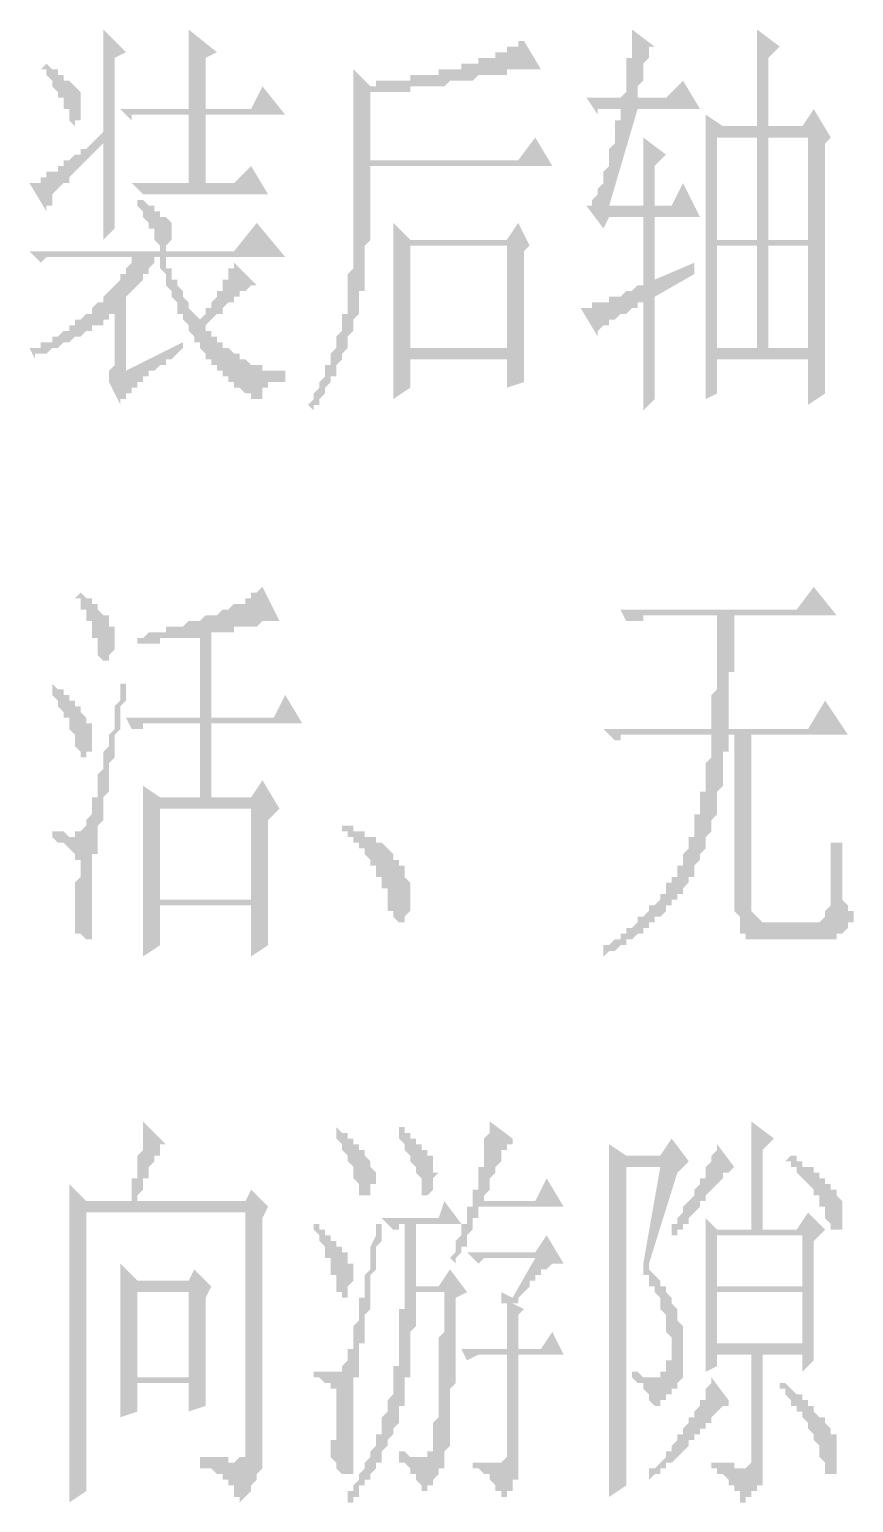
# Model space of a CAD drawing. Header units: millimetres. Extents: x 0 to 275, y 0 to 194.
# Drawn here: x 205.93 to 215.14, y 76.56 to 93.01 of the extents above; entities that cross this region are included whole.
import ezdxf

# ---------------------------------------------------------------- set-up
doc = ezdxf.new("R2010")
doc.units = ezdxf.units.MM

msp = doc.modelspace()

# ---------------------------------------------------------------- hatches: boundary and pattern name
h = msp.add_hatch(color=0)
h.paths.add_polyline_path([(206.121, 92.625333), (206.0575, 92.561833), (206.121, 92.561833), (206.121, 92.498333), (206.1845, 92.434833), (206.1845, 92.371333), (206.248, 92.307833), (206.248, 92.244333), (206.3115, 92.244333), (206.3115, 92.180833), (206.3115, 92.117333), (206.375, 92.117333), (206.375, 92.053833), (206.375, 91.990333), (206.4385, 91.926833), (206.4385, 91.990333), (206.502, 91.990333), (206.502, 92.053833), (206.502, 92.117333), (206.502, 92.180833), (206.502, 92.244333), (206.502, 92.307833), (206.4385, 92.371333), (206.375, 92.434833), (206.3115, 92.434833), (206.3115, 92.498333), (206.248, 92.498333), (206.248, 92.561833), (206.1845, 92.561833)])
h.paths.add_polyline_path([(206.883, 92.688833), (207.01, 92.752333), (206.756, 93.006333), (206.756, 92.942833), (206.756, 92.879333), (206.756, 92.815833), (206.756, 92.752333), (206.756, 92.688833), (206.756, 92.625333), (206.756, 92.561833), (206.756, 92.498333), (206.756, 92.434833), (206.756, 92.371333), (206.756, 92.307833), (206.756, 92.244333), (206.756, 92.180833), (206.756, 92.117333), (206.756, 92.053833), (206.756, 91.990333), (206.756, 91.926833), (206.756, 91.863333), (206.6925, 91.799833), (206.629, 91.736333), (206.5655, 91.672833), (206.502, 91.672833), (206.502, 91.609333), (206.4385, 91.609333), (206.375, 91.545833), (206.3115, 91.545833), (206.3115, 91.482333), (206.248, 91.482333), (206.248, 91.418833), (206.1845, 91.418833), (206.121, 91.418833), (206.121, 91.355333), (206.0575, 91.355333), (206.0575, 91.291833), (205.994, 91.291833), (205.9305, 91.291833), (206.121, 90.974333), (206.121, 91.037833), (206.1845, 91.037833), (206.1845, 91.101333), (206.1845, 91.164833), (206.248, 91.228333), (206.3115, 91.291833), (206.375, 91.291833), (206.375, 91.355333), (206.4385, 91.418833), (206.502, 91.482333), (206.5655, 91.545833), (206.629, 91.609333), (206.6925, 91.672833), (206.756, 91.736333), (206.756, 91.672833), (206.756, 91.609333), (206.756, 91.545833), (206.756, 91.482333), (206.756, 91.418833), (206.756, 91.355333), (206.756, 91.291833), (206.756, 91.228333), (206.756, 91.164833), (206.756, 91.101333), (206.756, 91.037833), (206.756, 90.974333), (206.756, 90.910833), (206.756, 90.847333), (206.756, 90.783833), (206.756, 90.720333), (206.756, 90.656833), (206.883, 90.783833)])
h.paths.add_polyline_path([(206.9465, 92.117333), (207.0735, 91.990333), (207.0735, 92.053833), (207.137, 92.053833), (207.2005, 92.053833), (207.264, 92.053833), (207.7085, 92.053833), (207.7085, 91.291833), (207.0735, 91.291833), (207.2005, 91.164833), (207.264, 91.164833), (207.3275, 91.164833), (207.391, 91.164833), (208.5975, 91.164833), (208.407, 91.482333), (208.2165, 91.291833), (207.899, 91.291833), (207.899, 92.053833), (208.788, 92.053833), (208.534, 92.371333), (208.407, 92.117333), (207.899, 92.117333), (207.899, 92.688833), (208.026, 92.752333), (207.7085, 93.006333), (207.7085, 92.942833), (207.7085, 92.879333), (207.7085, 92.815833), (207.7085, 92.752333), (207.7085, 92.688833), (207.7085, 92.625333), (207.7085, 92.561833), (207.7085, 92.498333), (207.7085, 92.434833), (207.7085, 92.371333), (207.7085, 92.307833), (207.7085, 92.244333), (207.7085, 92.180833), (207.7085, 92.117333)])
h.paths.add_polyline_path([(207.391, 90.529833), (205.9305, 90.529833), (206.0575, 90.402833), (206.121, 90.466333), (206.1845, 90.466333), (206.248, 90.466333), (206.3115, 90.466333), (207.137, 90.466333), (207.0735, 90.466333), (207.0735, 90.402833), (207.01, 90.339333), (207.01, 90.275833), (206.9465, 90.275833), (206.9465, 90.212333), (206.883, 90.148833), (206.8195, 90.085333), (206.756, 90.021833), (206.756, 89.958333), (206.6925, 89.958333), (206.629, 89.894833), (206.629, 89.831333), (206.5655, 89.831333), (206.502, 89.767833), (206.4385, 89.767833), (206.4385, 89.704333), (206.375, 89.704333), (206.375, 89.640833), (206.3115, 89.640833), (206.248, 89.577333), (206.1845, 89.577333), (206.1845, 89.513833), (206.121, 89.513833), (206.0575, 89.513833), (206.0575, 89.450333), (205.994, 89.450333), (205.9305, 89.450333), (205.994, 89.323333), (205.994, 89.386833), (206.0575, 89.386833), (206.121, 89.386833), (206.1845, 89.450333), (206.248, 89.450333), (206.3115, 89.513833), (206.375, 89.513833), (206.4385, 89.577333), (206.502, 89.577333), (206.5655, 89.640833), (206.629, 89.640833), (206.629, 89.704333), (206.6925, 89.704333), (206.756, 89.704333), (206.756, 89.767833), (206.8195, 89.767833), (206.8195, 89.831333), (206.883, 89.831333), (206.883, 89.323333), (206.883, 89.259833), (206.8195, 89.196333), (206.8195, 89.132833), (206.8195, 89.069333), (206.9465, 88.815333), (206.9465, 88.878833), (207.01, 88.878833), (207.01, 88.942333), (207.0735, 88.942333), (207.0735, 89.005833), (207.137, 89.005833), (207.137, 89.069333), (207.2005, 89.069333), (207.2005, 89.132833), (207.264, 89.132833), (207.264, 89.196333), (207.3275, 89.196333), (207.391, 89.259833), (207.4545, 89.259833), (207.4545, 89.323333), (207.518, 89.323333), (207.5815, 89.386833), (207.645, 89.450333), (207.645, 89.513833), (207.01, 89.196333), (207.01, 90.021833), (207.0735, 90.085333), (207.137, 90.148833), (207.2005, 90.212333), (207.2005, 90.275833), (207.264, 90.275833), (207.264, 90.339333), (207.3275, 90.402833), (207.3275, 90.466333), (207.391, 90.466333), (207.391, 90.402833), (207.391, 90.339333), (207.4545, 90.275833), (207.4545, 90.212333), (207.4545, 90.148833), (207.518, 90.085333), (207.518, 90.021833), (207.5815, 89.958333), (207.5815, 89.894833), (207.5815, 89.831333), (207.645, 89.831333), (207.645, 89.767833), (207.7085, 89.704333), (207.7085, 89.640833), (207.772, 89.577333), (207.772, 89.513833), (207.8355, 89.513833), (207.8355, 89.450333), (207.899, 89.386833), (207.899, 89.323333), (207.9625, 89.323333), (207.9625, 89.259833), (208.026, 89.259833), (208.026, 89.196333), (208.0895, 89.196333), (208.0895, 89.132833), (208.153, 89.132833), (208.153, 89.069333), (208.2165, 89.069333), (208.2165, 89.005833), (208.28, 89.005833), (208.3435, 88.942333), (208.407, 88.942333), (208.407, 88.878833), (208.4705, 88.878833), (208.534, 88.878833), (208.534, 88.942333), (208.534, 89.005833), (208.5975, 89.005833), (208.5975, 89.069333), (208.661, 89.069333), (208.7245, 89.069333), (208.788, 89.069333), (208.788, 89.196333), (208.7245, 89.196333), (208.661, 89.196333), (208.5975, 89.196333), (208.534, 89.196333), (208.534, 89.259833), (208.4705, 89.259833), (208.407, 89.259833), (208.3435, 89.323333), (208.28, 89.323333), (208.28, 89.386833), (208.2165, 89.386833), (208.153, 89.450333), (208.0895, 89.450333), (208.0895, 89.513833), (208.026, 89.513833), (208.026, 89.577333), (207.9625, 89.577333), (207.9625, 89.640833), (207.899, 89.640833), (207.899, 89.704333), (207.9625, 89.767833), (208.026, 89.831333), (208.0895, 89.831333), (208.0895, 89.894833), (208.153, 89.958333), (208.2165, 89.958333), (208.2165, 90.021833), (208.28, 90.021833), (208.28, 90.085333), (208.3435, 90.085333), (208.407, 90.148833), (208.4705, 90.148833), (208.2165, 90.402833), (208.2165, 90.339333), (208.153, 90.339333), (208.153, 90.275833), (208.153, 90.212333), (208.0895, 90.212333), (208.0895, 90.148833), (208.0895, 90.085333), (208.026, 90.085333), (208.026, 90.021833), (207.9625, 89.958333), (207.9625, 89.894833), (207.899, 89.894833), (207.899, 89.831333), (207.8355, 89.767833), (207.772, 89.831333), (207.7085, 89.894833), (207.7085, 89.958333), (207.645, 90.021833), (207.645, 90.085333), (207.5815, 90.148833), (207.5815, 90.212333), (207.518, 90.212333), (207.518, 90.275833), (207.518, 90.339333), (207.4545, 90.339333), (207.4545, 90.402833), (207.4545, 90.466333), (208.788, 90.466333), (208.4705, 90.847333), (208.2165, 90.529833), (207.4545, 90.529833), (207.4545, 90.593333), (207.518, 90.656833), (207.518, 90.720333), (207.518, 90.783833), (207.518, 90.847333), (207.4545, 90.910833), (207.391, 90.910833), (207.391, 90.974333), (207.3275, 90.974333), (207.3275, 91.037833), (207.264, 91.037833), (207.2005, 91.101333), (207.137, 91.101333), (207.137, 91.037833), (207.2005, 90.974333), (207.2005, 90.910833), (207.264, 90.847333), (207.264, 90.783833), (207.3275, 90.783833), (207.3275, 90.720333), (207.3275, 90.656833), (207.391, 90.593333)])
h = msp.add_hatch(color=0)
h.paths.add_polyline_path([(214.1855, 90.593333), (214.63, 90.593333), (214.63, 89.450333), (214.1855, 89.450333)])
h.paths.add_polyline_path([(214.8205, 89.450333), (214.8205, 91.736333), (214.884, 91.799833), (214.6935, 92.117333), (214.5665, 91.926833), (214.1855, 91.926833), (214.1855, 92.688833), (214.3125, 92.815833), (214.0585, 93.006333), (214.0585, 92.942833), (214.0585, 92.879333), (214.0585, 92.815833), (214.0585, 92.752333), (214.0585, 92.688833), (214.0585, 92.625333), (214.0585, 92.561833), (214.0585, 92.498333), (214.0585, 92.434833), (214.0585, 92.371333), (214.0585, 92.307833), (214.0585, 92.244333), (214.0585, 92.180833), (214.0585, 92.117333), (214.0585, 92.053833), (214.0585, 91.990333), (214.0585, 91.926833), (213.6775, 91.926833), (213.487, 92.053833), (213.487, 91.990333), (213.487, 91.926833), (213.487, 91.863333), (213.487, 91.799833), (213.487, 91.736333), (213.487, 91.672833), (213.487, 91.609333), (213.487, 91.545833), (213.487, 91.482333), (213.487, 91.418833), (213.487, 91.355333), (213.487, 91.291833), (213.487, 91.228333), (213.487, 91.164833), (213.487, 91.101333), (213.487, 91.037833), (213.487, 90.974333), (213.487, 90.910833), (213.487, 90.847333), (213.487, 90.783833), (213.487, 90.720333), (213.487, 90.656833), (213.487, 90.593333), (213.487, 90.529833), (213.487, 90.466333), (213.487, 90.402833), (213.487, 90.339333), (213.487, 90.275833), (213.487, 90.212333), (213.487, 90.148833), (213.487, 90.085333), (213.487, 90.021833), (213.487, 89.958333), (213.487, 89.894833), (213.487, 89.831333), (213.487, 89.767833), (213.487, 89.704333), (213.487, 89.640833), (213.487, 89.577333), (213.487, 89.513833), (213.487, 89.450333), (213.487, 89.386833), (213.487, 89.323333), (213.487, 89.259833), (213.487, 89.196333), (213.487, 89.132833), (213.487, 89.069333), (213.487, 89.005833), (213.487, 88.942333), (213.487, 88.878833), (213.614, 88.942333), (213.614, 89.323333), (214.63, 89.323333), (214.63, 88.815333), (214.8205, 88.942333)])
h.paths.add_polyline_path([(213.614, 91.799833), (214.0585, 91.799833), (214.0585, 90.656833), (213.614, 90.656833)])
h.paths.add_polyline_path([(214.1855, 91.799833), (214.63, 91.799833), (214.63, 90.656833), (214.1855, 90.656833)])
h.paths.add_polyline_path([(213.614, 90.593333), (214.0585, 90.593333), (214.0585, 89.450333), (213.614, 89.450333)])
h.paths.add_polyline_path([(212.9155, 90.021833), (213.36, 90.275833), (213.36, 90.402833), (212.9155, 90.212333), (212.9155, 90.910833), (213.4235, 90.910833), (213.233, 91.291833), (213.106, 91.037833), (212.9155, 91.037833), (212.9155, 91.482333), (213.0425, 91.609333), (212.7885, 91.799833), (212.7885, 91.736333), (212.7885, 91.672833), (212.7885, 91.609333), (212.7885, 91.545833), (212.7885, 91.482333), (212.7885, 91.418833), (212.7885, 91.355333), (212.7885, 91.291833), (212.7885, 91.228333), (212.7885, 91.164833), (212.7885, 91.101333), (212.7885, 91.037833), (212.4075, 91.037833), (212.725, 92.117333), (213.4235, 92.117333), (213.233, 92.434833), (213.0425, 92.244333), (212.725, 92.244333), (212.725, 92.307833), (212.725, 92.371333), (212.7885, 92.434833), (212.7885, 92.498333), (212.7885, 92.561833), (212.7885, 92.625333), (212.852, 92.688833), (212.852, 92.752333), (212.852, 92.815833), (212.9155, 92.815833), (212.6615, 93.006333), (212.6615, 92.942833), (212.6615, 92.879333), (212.6615, 92.815833), (212.6615, 92.752333), (212.6615, 92.688833), (212.598, 92.688833), (212.598, 92.625333), (212.598, 92.561833), (212.598, 92.498333), (212.598, 92.434833), (212.598, 92.371333), (212.598, 92.307833), (212.5345, 92.244333), (212.1535, 92.244333), (212.2805, 92.053833), (212.2805, 92.117333), (212.344, 92.117333), (212.4075, 92.117333), (212.471, 92.117333), (212.5345, 92.117333), (212.5345, 92.053833), (212.5345, 91.990333), (212.471, 91.990333), (212.471, 91.926833), (212.471, 91.863333), (212.471, 91.799833), (212.471, 91.736333), (212.4075, 91.672833), (212.4075, 91.609333), (212.4075, 91.545833), (212.4075, 91.482333), (212.344, 91.418833), (212.344, 91.355333), (212.344, 91.291833), (212.2805, 91.228333), (212.2805, 91.164833), (212.217, 91.101333), (212.217, 91.037833), (212.1535, 91.037833), (212.344, 90.783833), (212.4075, 90.910833), (212.7885, 90.910833), (212.7885, 90.148833), (212.725, 90.148833), (212.6615, 90.085333), (212.598, 90.085333), (212.5345, 90.021833), (212.471, 90.021833), (212.4075, 90.021833), (212.4075, 89.958333), (212.344, 89.958333), (212.2805, 89.958333), (212.217, 89.958333), (212.217, 89.894833), (212.1535, 89.894833), (212.09, 89.894833), (212.2805, 89.577333), (212.2805, 89.640833), (212.344, 89.704333), (212.4075, 89.704333), (212.4075, 89.767833), (212.471, 89.767833), (212.5345, 89.831333), (212.598, 89.831333), (212.6615, 89.894833), (212.725, 89.894833), (212.725, 89.958333), (212.7885, 89.958333), (212.7885, 89.894833), (212.7885, 89.831333), (212.7885, 89.767833), (212.7885, 89.704333), (212.7885, 89.640833), (212.7885, 89.577333), (212.7885, 89.513833), (212.7885, 89.450333), (212.7885, 89.386833), (212.7885, 89.323333), (212.7885, 89.259833), (212.7885, 89.196333), (212.7885, 89.132833), (212.7885, 89.069333), (212.7885, 89.005833), (212.7885, 88.942333), (212.7885, 88.878833), (212.7885, 88.815333), (212.7885, 88.751833), (212.9155, 88.878833), (212.9155, 88.942333), (212.9155, 89.005833), (212.9155, 89.069333), (212.9155, 89.132833), (212.9155, 89.196333), (212.9155, 89.259833), (212.9155, 89.323333), (212.9155, 89.386833), (212.9155, 89.450333), (212.9155, 89.513833), (212.9155, 89.577333), (212.9155, 89.640833), (212.9155, 89.704333), (212.9155, 89.767833), (212.9155, 89.831333), (212.9155, 89.894833), (212.9155, 89.958333)])
h = msp.add_hatch(color=0)
h.paths.add_polyline_path([(209.042, 88.815333), (209.1055, 88.751833), (209.1055, 88.815333), (209.169, 88.815333), (209.169, 88.878833), (209.2325, 88.942333), (209.2325, 89.005833), (209.296, 89.069333), (209.296, 89.132833), (209.3595, 89.132833), (209.3595, 89.196333), (209.3595, 89.259833), (209.423, 89.323333), (209.423, 89.386833), (209.4865, 89.450333), (209.4865, 89.513833), (209.4865, 89.577333), (209.55, 89.640833), (209.55, 89.704333), (209.55, 89.767833), (209.6135, 89.831333), (209.6135, 89.894833), (209.6135, 89.958333), (209.6135, 90.021833), (209.6135, 90.085333), (209.677, 90.085333), (209.677, 90.148833), (209.677, 90.212333), (209.677, 90.275833), (209.677, 90.339333), (209.677, 90.402833), (209.677, 90.466333), (209.677, 90.529833), (209.677, 90.593333), (209.7405, 90.656833), (209.7405, 90.720333), (209.7405, 90.783833), (209.7405, 90.847333), (209.7405, 90.910833), (209.7405, 90.974333), (209.7405, 91.037833), (209.7405, 91.101333), (209.7405, 91.164833), (209.7405, 91.228333), (209.7405, 91.291833), (209.7405, 91.355333), (209.7405, 91.418833), (209.7405, 91.482333), (211.7725, 91.482333), (211.582, 91.799833), (211.3915, 91.545833), (209.7405, 91.545833), (209.7405, 92.307833), (209.804, 92.307833), (209.8675, 92.307833), (209.931, 92.307833), (209.9945, 92.307833), (210.058, 92.307833), (210.1215, 92.307833), (210.185, 92.307833), (210.185, 92.371333), (210.2485, 92.371333), (210.312, 92.371333), (210.3755, 92.371333), (210.439, 92.371333), (210.5025, 92.371333), (210.566, 92.371333), (210.6295, 92.434833), (210.693, 92.434833), (210.7565, 92.434833), (210.82, 92.434833), (210.8835, 92.434833), (210.947, 92.498333), (211.0105, 92.498333), (211.074, 92.498333), (211.1375, 92.498333), (211.201, 92.498333), (211.2645, 92.498333), (211.2645, 92.561833), (211.328, 92.561833), (211.3915, 92.561833), (211.455, 92.561833), (211.5185, 92.561833), (211.582, 92.561833), (211.6455, 92.561833), (211.455, 92.879333), (211.3915, 92.879333), (211.3915, 92.815833), (211.328, 92.815833), (211.2645, 92.815833), (211.2645, 92.752333), (211.201, 92.752333), (211.1375, 92.752333), (211.1375, 92.688833), (211.074, 92.688833), (211.0105, 92.688833), (210.947, 92.688833), (210.947, 92.625333), (210.8835, 92.625333), (210.82, 92.625333), (210.7565, 92.625333), (210.7565, 92.561833), (210.693, 92.561833), (210.6295, 92.561833), (210.566, 92.561833), (210.5025, 92.561833), (210.5025, 92.498333), (210.439, 92.498333), (210.3755, 92.498333), (210.312, 92.498333), (210.2485, 92.498333), (210.185, 92.498333), (210.185, 92.434833), (210.1215, 92.434833), (210.058, 92.434833), (209.9945, 92.434833), (209.931, 92.434833), (209.8675, 92.434833), (209.804, 92.434833), (209.804, 92.371333), (209.7405, 92.371333), (209.55, 92.561833), (209.55, 92.498333), (209.55, 92.434833), (209.55, 92.371333), (209.55, 92.307833), (209.55, 92.244333), (209.55, 92.180833), (209.55, 92.117333), (209.55, 92.053833), (209.55, 91.990333), (209.55, 91.926833), (209.55, 91.863333), (209.55, 91.799833), (209.55, 91.736333), (209.55, 91.672833), (209.55, 91.609333), (209.55, 91.545833), (209.55, 91.482333), (209.55, 91.418833), (209.55, 91.355333), (209.55, 91.291833), (209.55, 91.228333), (209.55, 91.164833), (209.55, 91.101333), (209.55, 91.037833), (209.55, 90.974333), (209.55, 90.910833), (209.55, 90.847333), (209.55, 90.783833), (209.55, 90.720333), (209.55, 90.656833), (209.55, 90.593333), (209.55, 90.529833), (209.55, 90.466333), (209.55, 90.402833), (209.55, 90.339333), (209.4865, 90.275833), (209.4865, 90.212333), (209.4865, 90.148833), (209.4865, 90.085333), (209.4865, 90.021833), (209.4865, 89.958333), (209.4865, 89.894833), (209.4865, 89.831333), (209.423, 89.831333), (209.423, 89.767833), (209.423, 89.704333), (209.423, 89.640833), (209.3595, 89.577333), (209.3595, 89.513833), (209.3595, 89.450333), (209.296, 89.386833), (209.296, 89.323333), (209.296, 89.259833), (209.2325, 89.259833), (209.2325, 89.196333), (209.2325, 89.132833), (209.169, 89.069333), (209.169, 89.005833), (209.1055, 88.942333), (209.1055, 88.878833)])
h.paths.add_polyline_path([(211.455, 90.529833), (211.5185, 90.593333), (211.3915, 90.847333), (211.2645, 90.656833), (210.185, 90.656833), (209.9945, 90.847333), (209.9945, 90.783833), (209.9945, 90.720333), (209.9945, 90.656833), (209.9945, 90.593333), (209.9945, 90.529833), (209.9945, 90.466333), (209.9945, 90.402833), (209.9945, 90.339333), (209.9945, 90.275833), (209.9945, 90.212333), (209.9945, 90.148833), (209.9945, 90.085333), (209.9945, 90.021833), (209.9945, 89.958333), (209.9945, 89.894833), (209.9945, 89.831333), (209.9945, 89.767833), (209.9945, 89.704333), (209.9945, 89.640833), (209.9945, 89.577333), (209.9945, 89.513833), (209.9945, 89.450333), (209.9945, 89.386833), (209.9945, 89.323333), (209.9945, 89.259833), (209.9945, 89.196333), (209.9945, 89.132833), (209.9945, 89.069333), (209.9945, 89.005833), (209.9945, 88.942333), (209.9945, 88.878833), (210.185, 89.005833), (210.185, 89.323333), (211.2645, 89.323333), (211.2645, 89.005833), (211.455, 89.069333), (211.455, 89.132833), (211.455, 89.196333), (211.455, 89.259833), (211.455, 89.323333), (211.455, 89.386833), (211.455, 89.450333), (211.455, 89.513833), (211.455, 89.577333)])
h.paths.add_polyline_path([(210.185, 90.593333), (211.2645, 90.593333), (211.2645, 89.450333), (210.185, 89.450333)])
h = msp.add_hatch(color=0)
h.paths.add_polyline_path([(208.5975, 84.179833), (208.7245, 84.306833), (208.534, 84.624333), (208.407, 84.433833), (207.9625, 84.433833), (207.9625, 85.259333), (208.9785, 85.259333), (208.788, 85.576833), (208.661, 85.322833), (207.9625, 85.322833), (207.9625, 86.275333), (208.026, 86.275333), (208.0895, 86.275333), (208.153, 86.275333), (208.2165, 86.275333), (208.2165, 86.338833), (208.28, 86.338833), (208.3435, 86.338833), (208.407, 86.338833), (208.4705, 86.338833), (208.534, 86.402333), (208.5975, 86.402333), (208.661, 86.402333), (208.7245, 86.402333), (208.534, 86.783333), (208.4705, 86.719833), (208.407, 86.719833), (208.407, 86.656333), (208.3435, 86.656333), (208.3435, 86.592833), (208.28, 86.592833), (208.2165, 86.592833), (208.153, 86.529333), (208.0895, 86.529333), (208.026, 86.465833), (207.9625, 86.465833), (207.899, 86.465833), (207.8355, 86.402333), (207.772, 86.402333), (207.7085, 86.402333), (207.645, 86.338833), (207.5815, 86.338833), (207.518, 86.338833), (207.4545, 86.338833), (207.4545, 86.275333), (207.391, 86.275333), (207.3275, 86.275333), (207.264, 86.275333), (207.2005, 86.211833), (207.137, 86.211833), (207.137, 86.148333), (207.2005, 86.148333), (207.264, 86.148333), (207.3275, 86.148333), (207.391, 86.148333), (207.391, 86.211833), (207.4545, 86.211833), (207.518, 86.211833), (207.5815, 86.211833), (207.645, 86.211833), (207.7085, 86.211833), (207.772, 86.211833), (207.8355, 86.211833), (207.8355, 85.322833), (207.01, 85.322833), (207.0735, 85.195833), (207.137, 85.195833), (207.2005, 85.195833), (207.2005, 85.259333), (207.264, 85.259333), (207.3275, 85.259333), (207.8355, 85.259333), (207.8355, 84.433833), (207.391, 84.433833), (207.2005, 84.560833), (207.2005, 84.497333), (207.2005, 84.433833), (207.2005, 84.370333), (207.2005, 84.306833), (207.2005, 84.243333), (207.2005, 84.179833), (207.2005, 84.116333), (207.2005, 84.052833), (207.2005, 83.989333), (207.2005, 83.925833), (207.2005, 83.862333), (207.2005, 83.798833), (207.2005, 83.735333), (207.2005, 83.671833), (207.2005, 83.608333), (207.2005, 83.544833), (207.2005, 83.481333), (207.2005, 83.417833), (207.2005, 83.354333), (207.2005, 83.290833), (207.2005, 83.227333), (207.2005, 83.163833), (207.2005, 83.100333), (207.2005, 83.036833), (207.2005, 82.973333), (207.2005, 82.909833), (207.2005, 82.846333), (207.2005, 82.782833), (207.2005, 82.719333), (207.2005, 82.655833), (207.391, 82.782833), (207.391, 83.227333), (208.407, 83.227333), (208.407, 82.655833), (208.5975, 82.782833), (208.5975, 82.846333), (208.5975, 82.909833), (208.5975, 82.973333), (208.5975, 83.036833), (208.5975, 83.100333), (208.5975, 83.163833), (208.5975, 83.227333), (208.5975, 83.290833), (208.5975, 83.354333), (208.5975, 83.417833), (208.5975, 83.481333), (208.5975, 83.544833), (208.5975, 83.608333), (208.5975, 83.671833), (208.5975, 83.735333), (208.5975, 83.798833), (208.5975, 83.862333), (208.5975, 83.925833), (208.5975, 83.989333), (208.5975, 84.052833), (208.5975, 84.116333)])
h.paths.add_polyline_path([(207.391, 84.306833), (208.407, 84.306833), (208.407, 83.290833), (207.391, 83.290833)])
h.paths.add_polyline_path([(207.01, 85.703833), (206.9465, 85.703833), (206.9465, 85.640333), (206.9465, 85.576833), (206.9465, 85.513333), (206.883, 85.449833), (206.883, 85.322833), (206.883, 85.259333), (206.883, 85.195833), (206.8195, 85.132333), (206.8195, 85.068833), (206.8195, 85.005333), (206.756, 84.941833), (206.756, 84.878333), (206.756, 84.814833), (206.756, 84.751333), (206.6925, 84.687833), (206.6925, 84.624333), (206.6925, 84.560833), (206.6925, 84.497333), (206.6925, 84.433833), (206.629, 84.433833), (206.629, 84.370333), (206.629, 84.306833), (206.629, 84.243333), (206.5655, 84.179833), (206.5655, 84.116333), (206.502, 84.052833), (206.4385, 84.052833), (206.4385, 83.989333), (206.375, 83.989333), (206.3115, 84.052833), (206.248, 84.052833), (206.1845, 84.052833), (206.1845, 83.989333), (206.248, 83.925833), (206.3115, 83.925833), (206.375, 83.862333), (206.4385, 83.798833), (206.4385, 83.735333), (206.502, 83.735333), (206.502, 83.671833), (206.502, 83.608333), (206.502, 83.544833), (206.4385, 83.481333), (206.4385, 83.417833), (206.4385, 83.354333), (206.4385, 83.290833), (206.4385, 83.227333), (206.4385, 83.163833), (206.4385, 83.100333), (206.4385, 83.036833), (206.4385, 82.973333), (206.4385, 82.909833), (206.502, 82.909833), (206.5655, 82.846333), (206.629, 82.846333), (206.629, 82.909833), (206.629, 82.973333), (206.629, 83.036833), (206.629, 83.100333), (206.629, 83.163833), (206.629, 83.227333), (206.629, 83.290833), (206.629, 83.354333), (206.629, 83.417833), (206.629, 83.481333), (206.629, 83.544833), (206.629, 83.608333), (206.629, 83.671833), (206.629, 83.735333), (206.629, 83.798833), (206.6925, 83.798833), (206.6925, 83.862333), (206.6925, 83.925833), (206.6925, 83.989333), (206.6925, 84.052833), (206.6925, 84.116333), (206.756, 84.179833), (206.756, 84.243333), (206.756, 84.306833), (206.756, 84.370333), (206.756, 84.433833), (206.8195, 84.497333), (206.8195, 84.560833), (206.8195, 84.624333), (206.8195, 84.687833), (206.8195, 84.751333), (206.8195, 84.814833), (206.883, 84.878333), (206.883, 84.941833), (206.883, 85.005333), (206.883, 85.068833), (206.883, 85.132333), (206.9465, 85.195833), (206.9465, 85.259333), (206.9465, 85.322833), (206.9465, 85.386333), (206.9465, 85.449833), (207.01, 85.513333), (207.01, 85.576833), (207.01, 85.640333)])
h.paths.add_polyline_path([(206.1845, 85.703833), (206.1845, 85.640333), (206.1845, 85.576833), (206.248, 85.513333), (206.248, 85.449833), (206.3115, 85.386333), (206.3115, 85.322833), (206.375, 85.322833), (206.375, 85.259333), (206.375, 85.195833), (206.4385, 85.132333), (206.4385, 85.068833), (206.4385, 85.005333), (206.502, 84.941833), (206.502, 84.878333), (206.5655, 84.878333), (206.5655, 84.941833), (206.629, 84.941833), (206.629, 85.005333), (206.629, 85.068833), (206.629, 85.132333), (206.629, 85.195833), (206.629, 85.259333), (206.5655, 85.259333), (206.5655, 85.322833), (206.502, 85.386333), (206.502, 85.449833), (206.4385, 85.449833), (206.4385, 85.513333), (206.375, 85.513333), (206.375, 85.576833), (206.3115, 85.576833), (206.3115, 85.640333), (206.248, 85.640333)])
h.paths.add_polyline_path([(206.502, 86.719833), (206.4385, 86.656333), (206.502, 86.656333), (206.502, 86.592833), (206.502, 86.529333), (206.5655, 86.529333), (206.5655, 86.465833), (206.5655, 86.402333), (206.629, 86.402333), (206.629, 86.338833), (206.629, 86.275333), (206.629, 86.211833), (206.6925, 86.211833), (206.6925, 86.148333), (206.6925, 86.084833), (206.6925, 86.021333), (206.756, 85.957833), (206.8195, 85.957833), (206.8195, 86.021333), (206.883, 86.084833), (206.883, 86.148333), (206.883, 86.211833), (206.883, 86.275333), (206.883, 86.338833), (206.8195, 86.338833), (206.8195, 86.402333), (206.8195, 86.465833), (206.756, 86.465833), (206.6925, 86.529333), (206.6925, 86.592833), (206.629, 86.592833), (206.629, 86.656333), (206.5655, 86.656333)])
h = msp.add_hatch(color=0)
h.dxf.hatch_style = 2
h.paths.add_polyline_path([(213.5505, 85.195833), (212.344, 85.195833), (212.471, 85.068833), (212.5345, 85.068833), (212.5345, 85.132333), (212.598, 85.132333), (212.6615, 85.132333), (213.5505, 85.132333), (213.5505, 85.068833), (213.5505, 85.005333), (213.5505, 84.941833), (213.5505, 84.878333), (213.487, 84.814833), (213.487, 84.751333), (213.487, 84.687833), (213.487, 84.624333), (213.487, 84.560833), (213.487, 84.497333), (213.4235, 84.497333), (213.4235, 84.433833), (213.4235, 84.370333), (213.4235, 84.306833), (213.4235, 84.243333), (213.36, 84.243333), (213.36, 84.179833), (213.36, 84.116333), (213.36, 84.052833), (213.36, 83.989333), (213.2965, 83.989333), (213.2965, 83.925833), (213.2965, 83.862333), (213.233, 83.798833), (213.233, 83.735333), (213.233, 83.671833), (213.1695, 83.671833), (213.1695, 83.608333), (213.1695, 83.544833), (213.106, 83.544833), (213.106, 83.481333), (213.0425, 83.481333), (213.0425, 83.417833), (213.0425, 83.354333), (212.979, 83.354333), (212.979, 83.290833), (212.9155, 83.227333), (212.852, 83.227333), (212.852, 83.163833), (212.7885, 83.100333), (212.725, 83.100333), (212.725, 83.036833), (212.6615, 82.973333), (212.598, 82.973333), (212.598, 82.909833), (212.5345, 82.909833), (212.5345, 82.846333), (212.471, 82.846333), (212.4075, 82.782833), (212.344, 82.782833), (212.344, 82.719333), (212.344, 82.655833), (212.4075, 82.719333), (212.471, 82.719333), (212.5345, 82.782833), (212.598, 82.782833), (212.598, 82.846333), (212.6615, 82.846333), (212.725, 82.909833), (212.7885, 82.909833), (212.7885, 82.973333), (212.852, 82.973333), (212.852, 83.036833), (212.9155, 83.036833), (212.9155, 83.100333), (212.979, 83.100333), (213.0425, 83.163833), (213.0425, 83.227333), (213.106, 83.227333), (213.106, 83.290833), (213.1695, 83.290833), (213.1695, 83.354333), (213.233, 83.354333), (213.233, 83.417833), (213.2965, 83.481333), (213.2965, 83.544833), (213.36, 83.544833), (213.36, 83.608333), (213.36, 83.671833), (213.4235, 83.735333), (213.4235, 83.798833), (213.487, 83.862333), (213.487, 83.925833), (213.487, 83.989333), (213.5505, 84.052833), (213.5505, 84.116333), (213.5505, 84.179833), (213.614, 84.243333), (213.614, 84.306833), (213.614, 84.370333), (213.614, 84.433833), (213.614, 84.497333), (213.6775, 84.560833), (213.6775, 84.624333), (213.6775, 84.687833), (213.6775, 84.751333), (213.6775, 84.814833), (213.6775, 84.878333), (213.6775, 84.941833), (213.741, 84.941833), (213.741, 85.005333), (213.741, 85.068833), (213.741, 85.132333), (213.8045, 85.132333), (213.8045, 83.163833), (213.868, 83.100333), (213.868, 83.036833), (213.868, 82.973333), (213.868, 82.909833), (213.9315, 82.909833), (213.9315, 82.846333), (213.995, 82.846333), (214.0585, 82.846333), (214.757, 82.846333), (214.8205, 82.846333), (214.884, 82.846333), (214.9475, 82.846333), (214.9475, 82.909833), (215.011, 82.909833), (215.0745, 82.973333), (215.0745, 83.036833), (215.138, 83.036833), (215.138, 83.100333), (215.138, 83.163833), (215.0745, 83.163833), (215.0745, 83.227333), (215.011, 83.290833), (215.011, 83.354333), (215.011, 83.417833), (215.011, 83.481333), (215.011, 83.544833), (215.011, 83.608333), (215.011, 83.671833), (215.011, 83.735333), (215.011, 83.798833), (215.011, 83.862333), (215.011, 83.925833), (214.884, 83.925833), (214.884, 83.862333), (214.884, 83.798833), (214.884, 83.735333), (214.884, 83.671833), (214.884, 83.608333), (214.884, 83.544833), (214.884, 83.481333), (214.884, 83.417833), (214.884, 83.354333), (214.884, 83.290833), (214.884, 83.227333), (214.8205, 83.163833), (214.8205, 83.100333), (214.757, 83.036833), (214.6935, 83.036833), (214.1855, 83.036833), (214.122, 83.036833), (214.0585, 83.100333), (213.995, 83.163833), (213.995, 83.227333), (213.995, 83.290833), (213.995, 85.132333), (215.0745, 85.132333), (214.8205, 85.513333), (214.63, 85.195833), (213.741, 85.195833), (213.741, 85.259333), (213.741, 85.322833), (213.741, 85.386333), (213.741, 85.449833), (213.741, 85.513333), (213.741, 85.576833), (213.741, 85.640333), (213.741, 85.703833), (213.741, 85.767333), (213.741, 85.830833), (213.8045, 85.830833), (213.8045, 85.894333), (213.8045, 85.957833), (213.8045, 86.021333), (213.8045, 86.084833), (213.8045, 86.148333), (213.8045, 86.211833), (213.8045, 86.275333), (213.8045, 86.338833), (213.8045, 86.402333), (213.8045, 86.465833), (214.9475, 86.465833), (214.6935, 86.783333), (214.503, 86.529333), (212.5345, 86.529333), (212.598, 86.402333), (212.6615, 86.402333), (212.725, 86.402333), (212.7885, 86.402333), (212.7885, 86.465833), (212.852, 86.465833), (213.614, 86.465833), (213.614, 86.402333), (213.614, 86.338833), (213.614, 86.275333), (213.614, 86.211833), (213.614, 86.148333), (213.614, 86.084833), (213.614, 86.021333), (213.614, 85.957833), (213.614, 85.894333), (213.614, 85.830833), (213.614, 85.767333), (213.614, 85.703833), (213.614, 85.640333), (213.5505, 85.576833), (213.5505, 85.513333), (213.5505, 85.449833), (213.5505, 85.386333), (213.5505, 85.322833), (213.5505, 85.259333)])
h = msp.add_hatch(color=0)
h.dxf.hatch_style = 2
h.paths.add_polyline_path([(209.423, 84.052833), (209.423, 84.116333), (209.4865, 84.116333), (209.55, 84.116333), (209.55, 84.052833), (209.6135, 84.052833), (209.677, 84.052833), (209.677, 83.989333), (209.7405, 83.989333), (209.804, 83.989333), (209.804, 83.925833), (209.8675, 83.925833), (209.931, 83.862333), (209.9945, 83.798833), (209.9945, 83.735333), (210.058, 83.735333), (210.058, 83.671833), (210.1215, 83.671833), (210.1215, 83.608333), (210.1215, 83.544833), (210.185, 83.481333), (210.185, 83.417833), (210.185, 83.354333), (210.185, 83.290833), (210.185, 83.227333), (210.185, 83.163833), (210.1215, 83.100333), (210.1215, 83.036833), (210.058, 83.036833), (209.9945, 83.100333), (209.9945, 83.163833), (209.931, 83.163833), (209.931, 83.227333), (209.931, 83.290833), (209.931, 83.354333), (209.931, 83.417833), (209.8675, 83.417833), (209.8675, 83.481333), (209.8675, 83.544833), (209.804, 83.544833), (209.804, 83.608333), (209.804, 83.671833), (209.7405, 83.671833), (209.7405, 83.735333), (209.677, 83.798833), (209.677, 83.862333), (209.6135, 83.862333), (209.6135, 83.925833), (209.55, 83.925833), (209.55, 83.989333), (209.4865, 83.989333), (209.4865, 84.052833)])
h = msp.add_hatch(color=0)
h.paths.add_polyline_path([(207.137, 78.909333), (207.7085, 78.909333), (207.7085, 77.956833), (207.137, 77.956833)])
h.paths.add_polyline_path([(207.8355, 77.067833), (207.8355, 76.940833), (207.899, 76.940833), (207.9625, 76.940833), (208.026, 76.877333), (208.0895, 76.877333), (208.0895, 76.813833), (208.153, 76.813833), (208.153, 76.750333), (208.2165, 76.750333), (208.2165, 76.686833), (208.2165, 76.623333), (208.28, 76.623333), (208.28, 76.559833), (208.3435, 76.623333), (208.407, 76.686833), (208.407, 76.750333), (208.4705, 76.813833), (208.4705, 76.877333), (208.534, 76.940833), (208.534, 77.004333), (208.534, 77.067833), (208.534, 77.131333), (208.534, 79.734833), (208.5975, 79.861833), (208.407, 80.052333), (208.3435, 79.925333), (207.137, 79.925333), (207.137, 79.988833), (207.2005, 80.052333), (207.2005, 80.115833), (207.2005, 80.179333), (207.264, 80.179333), (207.264, 80.242833), (207.264, 80.306333), (207.3275, 80.369833), (207.3275, 80.433333), (207.391, 80.433333), (207.391, 80.496833), (207.391, 80.560333), (207.4545, 80.560333), (207.2005, 80.814333), (207.2005, 80.750833), (207.2005, 80.687333), (207.2005, 80.623833), (207.2005, 80.560333), (207.2005, 80.496833), (207.137, 80.433333), (207.137, 80.369833), (207.137, 80.306333), (207.137, 80.242833), (207.137, 80.179333), (207.0735, 80.179333), (207.0735, 80.115833), (207.0735, 80.052333), (207.0735, 79.988833), (207.0735, 79.925333), (206.5655, 79.925333), (206.375, 80.115833), (206.375, 80.052333), (206.375, 79.988833), (206.375, 79.925333), (206.375, 79.861833), (206.375, 79.798333), (206.375, 79.734833), (206.375, 79.671333), (206.375, 79.607833), (206.375, 79.544333), (206.375, 79.480833), (206.375, 79.417333), (206.375, 79.353833), (206.375, 77.385333), (206.375, 77.321833), (206.375, 77.258333), (206.375, 77.194833), (206.375, 77.131333), (206.375, 77.067833), (206.375, 77.004333), (206.375, 76.940833), (206.375, 76.877333), (206.375, 76.813833), (206.375, 76.750333), (206.375, 76.686833), (206.375, 76.623333), (206.375, 76.559833), (206.5655, 76.686833), (206.5655, 79.798333), (208.3435, 79.798333), (208.3435, 77.258333), (208.3435, 77.194833), (208.3435, 77.131333), (208.3435, 77.067833), (208.28, 77.067833), (208.2165, 77.004333), (208.153, 77.004333), (208.153, 77.067833), (208.0895, 77.067833), (208.026, 77.067833), (207.9625, 77.067833), (207.899, 77.067833)])
h.paths.add_polyline_path([(207.899, 78.083833), (207.899, 78.845833), (207.9625, 78.972833), (207.772, 79.163333), (207.7085, 79.036333), (207.137, 79.036333), (206.9465, 79.226833), (206.9465, 79.163333), (206.9465, 79.099833), (206.9465, 79.036333), (206.9465, 78.972833), (206.9465, 78.909333), (206.9465, 78.845833), (206.9465, 78.782333), (206.9465, 78.718833), (206.9465, 78.655333), (206.9465, 78.591833), (206.9465, 78.528333), (206.9465, 78.464833), (206.9465, 78.401333), (206.9465, 78.337833), (206.9465, 78.274333), (206.9465, 78.210833), (206.9465, 78.147333), (206.9465, 78.083833), (206.9465, 78.020333), (206.9465, 77.956833), (206.9465, 77.893333), (206.9465, 77.829833), (206.9465, 77.766333), (206.9465, 77.702833), (206.9465, 77.639333), (206.9465, 77.575833), (206.9465, 77.512333), (207.137, 77.575833), (207.137, 77.893333), (207.7085, 77.893333), (207.7085, 77.575833), (207.899, 77.639333), (207.899, 77.702833), (207.899, 77.766333), (207.899, 77.829833), (207.899, 77.893333), (207.899, 77.956833), (207.899, 78.020333)])
h = msp.add_hatch(color=0)
h.paths.add_polyline_path([(210.058, 80.687333), (210.058, 80.623833), (210.1215, 80.560333), (210.1215, 80.496833), (210.185, 80.433333), (210.185, 80.369833), (210.2485, 80.306333), (210.2485, 80.242833), (210.312, 80.179333), (210.312, 80.115833), (210.312, 80.052333), (210.312, 79.988833), (210.3755, 79.988833), (210.439, 80.052333), (210.439, 80.115833), (210.439, 80.179333), (210.5025, 80.242833), (210.439, 80.242833), (210.439, 80.306333), (210.439, 80.369833), (210.439, 80.433333), (210.3755, 80.433333), (210.3755, 80.496833), (210.312, 80.496833), (210.312, 80.560333), (210.2485, 80.560333), (210.2485, 80.623833), (210.185, 80.623833), (210.185, 80.687333), (210.1215, 80.687333), (210.1215, 80.750833), (210.058, 80.750833)])
h.paths.add_polyline_path([(210.566, 79.925333), (210.5025, 79.734833), (209.8675, 79.734833), (209.9945, 79.607833), (210.058, 79.607833), (210.058, 79.671333), (210.1215, 79.671333), (210.1215, 79.607833), (210.1215, 79.544333), (210.1215, 79.480833), (210.1215, 79.417333), (210.1215, 79.353833), (210.1215, 79.290333), (210.1215, 79.226833), (210.1215, 79.163333), (210.1215, 79.099833), (210.1215, 79.036333), (210.1215, 78.972833), (210.1215, 78.909333), (210.1215, 78.845833), (210.1215, 78.782333), (210.1215, 78.718833), (210.058, 78.718833), (210.058, 78.655333), (210.058, 78.591833), (210.058, 78.528333), (210.058, 78.464833), (210.058, 78.401333), (210.058, 78.337833), (210.058, 78.274333), (210.058, 78.210833), (210.058, 78.147333), (210.058, 78.083833), (209.9945, 78.083833), (209.9945, 78.020333), (209.9945, 77.956833), (209.9945, 77.893333), (209.9945, 77.829833), (209.9945, 77.766333), (209.931, 77.702833), (209.931, 77.639333), (209.931, 77.575833), (209.8675, 77.512333), (209.8675, 77.448833), (209.8675, 77.385333), (209.8675, 77.321833), (209.804, 77.321833), (209.804, 77.258333), (209.804, 77.194833), (209.7405, 77.131333), (209.7405, 77.067833), (209.677, 77.004333), (209.677, 76.940833), (209.6135, 76.877333), (209.6135, 76.813833), (209.55, 76.750333), (209.55, 76.686833), (209.4865, 76.686833), (209.4865, 76.623333), (209.4865, 76.559833), (209.55, 76.559833), (209.55, 76.623333), (209.6135, 76.623333), (209.6135, 76.686833), (209.6135, 76.750333), (209.677, 76.750333), (209.677, 76.813833), (209.7405, 76.813833), (209.7405, 76.877333), (209.804, 76.940833), (209.804, 77.004333), (209.8675, 77.004333), (209.8675, 77.067833), (209.8675, 77.131333), (209.931, 77.194833), (209.931, 77.258333), (209.9945, 77.321833), (209.9945, 77.385333), (210.058, 77.448833), (210.058, 77.512333), (210.058, 77.575833), (210.058, 77.639333), (210.1215, 77.639333), (210.1215, 77.702833), (210.1215, 77.766333), (210.1215, 77.829833), (210.1215, 77.893333), (210.1215, 77.956833), (210.185, 77.956833), (210.185, 78.020333), (210.185, 78.083833), (210.185, 78.147333), (210.185, 78.210833), (210.185, 78.274333), (210.185, 78.337833), (210.185, 78.401333), (210.185, 78.464833), (210.2485, 78.528333), (210.2485, 78.591833), (210.2485, 78.655333), (210.2485, 78.718833), (210.2485, 78.782333), (210.2485, 78.845833), (210.2485, 78.909333), (210.566, 78.909333), (210.566, 78.845833), (210.566, 78.782333), (210.566, 78.718833), (210.566, 78.655333), (210.566, 78.591833), (210.566, 78.528333), (210.566, 78.464833), (210.5025, 78.401333), (210.5025, 78.337833), (210.5025, 78.274333), (210.5025, 78.210833), (210.5025, 78.147333), (210.5025, 78.083833), (210.5025, 78.020333), (210.5025, 77.956833), (210.5025, 77.893333), (210.5025, 77.829833), (210.5025, 77.766333), (210.5025, 77.639333), (210.5025, 77.575833), (210.5025, 77.512333), (210.439, 77.448833), (210.439, 77.385333), (210.439, 77.321833), (210.439, 77.258333), (210.439, 77.194833), (210.439, 77.131333), (210.3755, 77.131333), (210.3755, 77.067833), (210.312, 77.067833), (210.2485, 77.067833), (210.185, 77.067833), (210.1215, 77.131333), (210.058, 77.131333), (210.058, 77.067833), (210.058, 77.004333), (210.1215, 77.004333), (210.185, 76.940833), (210.185, 76.877333), (210.2485, 76.877333), (210.2485, 76.813833), (210.312, 76.750333), (210.312, 76.686833), (210.3755, 76.686833), (210.3755, 76.750333), (210.439, 76.750333), (210.439, 76.813833), (210.5025, 76.877333), (210.5025, 76.940833), (210.566, 76.940833), (210.566, 77.004333), (210.566, 77.067833), (210.566, 77.131333), (210.6295, 77.194833), (210.6295, 77.258333), (210.6295, 77.321833), (210.6295, 77.385333), (210.6295, 77.448833), (210.6295, 77.512333), (210.6295, 77.575833), (210.6295, 77.639333), (210.6295, 77.702833), (210.6295, 77.766333), (210.6295, 77.829833), (210.693, 77.893333), (210.693, 77.956833), (210.693, 78.020333), (210.693, 78.083833), (210.693, 78.147333), (210.693, 78.210833), (210.693, 78.274333), (210.693, 78.401333), (210.693, 78.464833), (210.693, 78.528333), (210.693, 78.591833), (210.693, 78.655333), (210.693, 78.718833), (210.693, 78.845833), (210.82, 78.909333), (210.6295, 79.163333), (210.5025, 78.972833), (210.2485, 78.972833), (210.2485, 79.036333), (210.2485, 79.099833), (210.2485, 79.163333), (210.2485, 79.226833), (210.2485, 79.290333), (210.2485, 79.353833), (210.2485, 79.417333), (210.2485, 79.480833), (210.2485, 79.544333), (210.2485, 79.607833), (210.2485, 79.671333), (210.7565, 79.671333)])
h.paths.add_polyline_path([(210.8835, 77.004333), (210.8835, 76.940833), (210.947, 76.940833), (211.0105, 76.877333), (211.074, 76.877333), (211.074, 76.813833), (211.1375, 76.750333), (211.1375, 76.686833), (211.201, 76.686833), (211.201, 76.623333), (211.2645, 76.623333), (211.2645, 76.686833), (211.328, 76.686833), (211.328, 76.750333), (211.328, 76.813833), (211.3915, 76.813833), (211.3915, 76.877333), (211.3915, 76.940833), (211.3915, 77.004333), (211.3915, 77.067833), (211.3915, 78.210833), (211.8995, 78.210833), (211.7725, 78.464833), (211.6455, 78.274333), (211.3915, 78.274333), (211.3915, 78.655333), (211.455, 78.718833), (211.328, 78.782333), (211.3915, 78.782333), (211.3915, 78.845833), (211.455, 78.909333), (211.5185, 78.972833), (211.5185, 79.036333), (211.582, 79.036333), (211.582, 79.099833), (211.6455, 79.099833), (211.6455, 79.163333), (211.709, 79.163333), (211.7725, 79.226833), (211.836, 79.226833), (211.8995, 79.226833), (211.709, 79.544333), (211.582, 79.353833), (210.82, 79.353833), (210.947, 79.226833), (211.0105, 79.290333), (211.074, 79.290333), (211.1375, 79.290333), (211.582, 79.290333), (211.328, 78.845833), (211.201, 78.909333), (211.201, 78.845833), (211.201, 78.782333), (211.2645, 78.782333), (211.2645, 78.718833), (211.2645, 78.655333), (211.2645, 78.591833), (211.2645, 78.528333), (211.2645, 78.464833), (211.2645, 78.401333), (211.2645, 78.337833), (211.2645, 78.274333), (210.7565, 78.274333), (210.82, 78.147333), (210.947, 78.210833), (211.2645, 78.210833), (211.2645, 77.131333), (211.2645, 77.067833), (211.201, 77.004333), (211.1375, 77.004333), (211.074, 77.004333), (211.0105, 77.004333), (210.947, 77.004333)])
h.paths.add_polyline_path([(210.6295, 79.290333), (210.693, 79.226833), (210.693, 79.290333), (210.7565, 79.353833), (210.7565, 79.417333), (210.82, 79.417333), (210.82, 79.480833), (210.82, 79.544333), (210.8835, 79.607833), (210.8835, 79.671333), (210.8835, 79.734833), (210.947, 79.734833), (210.947, 79.798333), (210.947, 79.861833), (211.8995, 79.861833), (211.709, 80.179333), (211.582, 79.925333), (211.0105, 79.925333), (211.0105, 79.988833), (211.074, 80.052333), (211.074, 80.115833), (211.074, 80.179333), (211.1375, 80.242833), (211.1375, 80.306333), (211.201, 80.369833), (211.201, 80.433333), (211.201, 80.496833), (211.2645, 80.496833), (211.2645, 80.560333), (211.328, 80.560333), (211.328, 80.623833), (211.074, 80.814333), (211.074, 80.750833), (211.074, 80.687333), (211.0105, 80.623833), (211.0105, 80.560333), (211.0105, 80.496833), (211.0105, 80.433333), (211.0105, 80.369833), (211.0105, 80.306333), (210.947, 80.306333), (210.947, 80.242833), (210.947, 80.179333), (210.947, 80.115833), (210.947, 80.052333), (210.8835, 80.052333), (210.8835, 79.988833), (210.8835, 79.925333), (210.8835, 79.861833), (210.82, 79.861833), (210.82, 79.798333), (210.82, 79.734833), (210.82, 79.671333), (210.7565, 79.671333), (210.7565, 79.607833), (210.7565, 79.544333), (210.693, 79.480833), (210.693, 79.417333), (210.693, 79.353833)])
h.paths.add_polyline_path([(209.8675, 79.671333), (209.804, 79.671333), (209.804, 79.607833), (209.804, 79.544333), (209.7405, 79.417333), (209.7405, 79.353833), (209.7405, 79.290333), (209.7405, 79.226833), (209.7405, 79.163333), (209.677, 79.099833), (209.677, 79.036333), (209.677, 78.972833), (209.677, 78.909333), (209.677, 78.845833), (209.6135, 78.845833), (209.6135, 78.782333), (209.6135, 78.718833), (209.6135, 78.655333), (209.6135, 78.591833), (209.55, 78.528333), (209.55, 78.464833), (209.55, 78.401333), (209.55, 78.337833), (209.55, 78.274333), (209.4865, 78.274333), (209.4865, 78.210833), (209.4865, 78.147333), (209.423, 78.083833), (209.423, 78.020333), (209.3595, 78.020333), (209.296, 78.020333), (209.2325, 78.020333), (209.169, 78.020333), (209.1055, 78.020333), (209.1055, 77.956833), (209.169, 77.956833), (209.2325, 77.893333), (209.296, 77.893333), (209.296, 77.829833), (209.3595, 77.829833), (209.3595, 77.766333), (209.3595, 77.702833), (209.3595, 77.639333), (209.3595, 77.575833), (209.3595, 77.512333), (209.3595, 77.448833), (209.3595, 77.385333), (209.3595, 77.321833), (209.3595, 77.258333), (209.296, 77.258333), (209.296, 77.194833), (209.296, 77.131333), (209.296, 77.067833), (209.3595, 77.004333), (209.3595, 76.940833), (209.423, 76.877333), (209.4865, 76.877333), (209.55, 76.877333), (209.55, 76.940833), (209.55, 77.004333), (209.55, 77.067833), (209.55, 77.131333), (209.55, 77.194833), (209.55, 77.258333), (209.55, 77.321833), (209.55, 77.385333), (209.55, 77.448833), (209.55, 77.512333), (209.55, 77.575833), (209.55, 77.639333), (209.55, 77.702833), (209.55, 77.766333), (209.55, 77.829833), (209.55, 77.893333), (209.55, 77.956833), (209.6135, 77.956833), (209.6135, 78.020333), (209.6135, 78.083833), (209.6135, 78.147333), (209.6135, 78.210833), (209.6135, 78.274333), (209.6135, 78.337833), (209.677, 78.337833), (209.677, 78.401333), (209.677, 78.464833), (209.677, 78.528333), (209.677, 78.591833), (209.677, 78.655333), (209.7405, 78.718833), (209.7405, 78.782333), (209.7405, 78.845833), (209.7405, 78.909333), (209.7405, 78.972833), (209.7405, 79.036333), (209.7405, 79.099833), (209.804, 79.163333), (209.804, 79.226833), (209.804, 79.290333), (209.804, 79.353833), (209.804, 79.417333), (209.8675, 79.480833), (209.8675, 79.607833)])
h.paths.add_polyline_path([(209.1055, 79.671333), (209.1055, 79.607833), (209.169, 79.544333), (209.169, 79.480833), (209.2325, 79.417333), (209.2325, 79.353833), (209.2325, 79.290333), (209.296, 79.290333), (209.296, 79.226833), (209.296, 79.163333), (209.296, 79.099833), (209.3595, 79.099833), (209.3595, 79.036333), (209.3595, 78.972833), (209.3595, 78.909333), (209.423, 78.909333), (209.423, 78.845833), (209.4865, 78.845833), (209.4865, 78.909333), (209.4865, 78.972833), (209.55, 79.036333), (209.55, 79.099833), (209.55, 79.163333), (209.55, 79.226833), (209.4865, 79.226833), (209.4865, 79.290333), (209.4865, 79.353833), (209.423, 79.353833), (209.423, 79.417333), (209.3595, 79.417333), (209.3595, 79.480833), (209.296, 79.480833), (209.296, 79.544333), (209.2325, 79.544333), (209.2325, 79.607833), (209.169, 79.607833), (209.169, 79.671333)])
h.paths.add_polyline_path([(209.3595, 80.750833), (209.3595, 80.687333), (209.3595, 80.623833), (209.423, 80.560333), (209.423, 80.496833), (209.4865, 80.433333), (209.4865, 80.369833), (209.55, 80.306333), (209.55, 80.242833), (209.55, 80.179333), (209.6135, 80.115833), (209.6135, 80.052333), (209.6135, 79.988833), (209.677, 79.988833), (209.677, 79.925333), (209.677, 79.988833), (209.7405, 79.988833), (209.7405, 80.052333), (209.7405, 80.115833), (209.804, 80.115833), (209.804, 80.179333), (209.804, 80.242833), (209.7405, 80.306333), (209.7405, 80.369833), (209.677, 80.433333), (209.677, 80.496833), (209.6135, 80.496833), (209.6135, 80.560333), (209.55, 80.560333), (209.55, 80.623833), (209.4865, 80.623833), (209.4865, 80.687333), (209.423, 80.687333)])
h = msp.add_hatch(color=0)
h.paths.add_polyline_path([(212.7885, 79.226833), (212.7885, 79.163333), (212.7885, 79.099833), (212.852, 79.099833), (212.852, 79.036333), (212.852, 78.972833), (212.9155, 78.972833), (212.9155, 78.909333), (212.979, 78.845833), (212.979, 78.782333), (212.979, 78.718833), (213.0425, 78.655333), (213.0425, 78.591833), (213.0425, 78.528333), (213.0425, 78.464833), (213.106, 78.401333), (213.106, 78.337833), (213.106, 78.274333), (213.106, 78.210833), (213.106, 78.147333), (213.0425, 78.147333), (213.0425, 78.083833), (213.0425, 78.020333), (212.979, 78.020333), (212.979, 77.956833), (212.9155, 77.956833), (212.852, 77.956833), (212.7885, 77.956833), (212.725, 78.020333), (212.6615, 78.020333), (212.6615, 77.956833), (212.725, 77.893333), (212.7885, 77.893333), (212.7885, 77.829833), (212.852, 77.766333), (212.852, 77.702833), (212.9155, 77.639333), (212.979, 77.639333), (212.979, 77.702833), (213.0425, 77.702833), (213.0425, 77.766333), (213.106, 77.766333), (213.106, 77.829833), (213.1695, 77.829833), (213.1695, 77.893333), (213.233, 77.956833), (213.233, 78.020333), (213.233, 78.083833), (213.233, 78.147333), (213.233, 78.210833), (213.233, 78.274333), (213.233, 78.337833), (213.233, 78.401333), (213.233, 78.464833), (213.233, 78.528333), (213.1695, 78.591833), (213.1695, 78.655333), (213.1695, 78.718833), (213.106, 78.782333), (213.106, 78.845833), (213.0425, 78.909333), (213.0425, 78.972833), (212.979, 78.972833), (212.979, 79.036333), (212.9155, 79.099833), (212.852, 79.163333), (212.852, 79.226833), (213.1695, 80.242833), (213.2965, 80.369833), (213.106, 80.623833), (212.979, 80.433333), (212.598, 80.433333), (212.4075, 80.560333), (212.4075, 80.496833), (212.4075, 80.433333), (212.4075, 80.369833), (212.4075, 80.306333), (212.4075, 80.242833), (212.4075, 80.179333), (212.4075, 80.115833), (212.4075, 80.052333), (212.4075, 79.988833), (212.4075, 79.925333), (212.4075, 79.861833), (212.4075, 79.798333), (212.4075, 79.734833), (212.4075, 79.671333), (212.4075, 79.607833), (212.4075, 79.544333), (212.4075, 79.480833), (212.4075, 79.417333), (212.4075, 79.353833), (212.4075, 79.290333), (212.4075, 79.226833), (212.4075, 79.163333), (212.4075, 79.099833), (212.4075, 79.036333), (212.4075, 78.972833), (212.4075, 78.909333), (212.4075, 78.845833), (212.4075, 78.782333), (212.4075, 78.718833), (212.4075, 78.655333), (212.4075, 78.591833), (212.4075, 78.528333), (212.4075, 78.464833), (212.4075, 78.401333), (212.4075, 78.337833), (212.4075, 78.274333), (212.4075, 78.210833), (212.4075, 78.147333), (212.4075, 78.083833), (212.4075, 78.020333), (212.4075, 77.956833), (212.4075, 77.893333), (212.4075, 77.829833), (212.4075, 77.766333), (212.4075, 77.702833), (212.4075, 77.639333), (212.4075, 77.575833), (212.4075, 77.512333), (212.4075, 77.448833), (212.4075, 77.385333), (212.4075, 77.321833), (212.4075, 77.258333), (212.4075, 77.194833), (212.4075, 77.131333), (212.4075, 77.067833), (212.4075, 77.004333), (212.4075, 76.940833), (212.4075, 76.877333), (212.4075, 76.813833), (212.4075, 76.750333), (212.4075, 76.686833), (212.4075, 76.623333), (212.598, 76.750333), (212.598, 76.813833), (212.598, 76.877333), (212.598, 76.940833), (212.598, 77.004333), (212.598, 77.067833), (212.598, 77.131333), (212.598, 77.194833), (212.598, 77.258333), (212.598, 77.321833), (212.598, 77.385333), (212.598, 77.448833), (212.598, 77.512333), (212.598, 80.306333), (212.979, 80.306333)])
h.paths.add_polyline_path([(213.8045, 80.306333), (213.614, 80.560333), (213.614, 80.496833), (213.5505, 80.433333), (213.5505, 80.369833), (213.487, 80.306333), (213.487, 80.242833), (213.487, 80.179333), (213.4235, 80.179333), (213.4235, 80.115833), (213.36, 80.052333), (213.36, 79.988833), (213.2965, 79.925333), (213.233, 79.861833), (213.233, 79.798333), (213.1695, 79.734833), (213.1695, 79.671333), (213.106, 79.671333), (213.106, 79.607833), (213.106, 79.544333), (213.1695, 79.544333), (213.1695, 79.607833), (213.233, 79.607833), (213.233, 79.671333), (213.2965, 79.671333), (213.2965, 79.734833), (213.36, 79.798333), (213.4235, 79.861833), (213.4235, 79.925333), (213.487, 79.925333), (213.487, 79.988833), (213.5505, 80.052333), (213.614, 80.115833), (213.6775, 80.179333), (213.6775, 80.242833), (213.741, 80.242833)])
h.paths.add_polyline_path([(213.614, 79.544333), (214.5665, 79.544333), (214.5665, 78.972833), (213.614, 78.972833)])
h.paths.add_polyline_path([(213.614, 78.909333), (214.5665, 78.909333), (214.5665, 78.337833), (213.614, 78.337833)])
h.paths.add_polyline_path([(213.5505, 77.956833), (213.5505, 77.893333), (213.487, 77.829833), (213.487, 77.766333), (213.487, 77.702833), (213.4235, 77.702833), (213.4235, 77.639333), (213.36, 77.575833), (213.36, 77.512333), (213.2965, 77.512333), (213.2965, 77.448833), (213.233, 77.385333), (213.233, 77.321833), (213.1695, 77.321833), (213.1695, 77.258333), (213.106, 77.194833), (213.106, 77.131333), (213.0425, 77.131333), (213.0425, 77.067833), (212.979, 77.004333), (212.9155, 76.940833), (212.852, 76.940833), (212.852, 76.877333), (212.852, 76.813833), (212.9155, 76.877333), (212.979, 76.877333), (212.979, 76.940833), (213.0425, 76.940833), (213.0425, 77.004333), (213.106, 77.004333), (213.1695, 77.067833), (213.233, 77.131333), (213.2965, 77.194833), (213.2965, 77.258333), (213.36, 77.258333), (213.36, 77.321833), (213.4235, 77.321833), (213.4235, 77.385333), (213.487, 77.385333), (213.487, 77.448833), (213.5505, 77.448833), (213.5505, 77.512333), (213.614, 77.575833), (213.6775, 77.639333), (213.741, 77.639333), (213.741, 77.702833)])
h.paths.add_polyline_path([(214.3125, 77.829833), (214.376, 77.829833), (214.376, 77.766333), (214.4395, 77.702833), (214.4395, 77.639333), (214.503, 77.639333), (214.503, 77.575833), (214.5665, 77.575833), (214.5665, 77.512333), (214.63, 77.448833), (214.63, 77.385333), (214.6935, 77.321833), (214.6935, 77.258333), (214.757, 77.194833), (214.757, 77.131333), (214.757, 77.067833), (214.8205, 77.004333), (214.8205, 76.940833), (214.8205, 76.877333), (214.884, 76.877333), (214.9475, 76.877333), (214.9475, 76.940833), (214.9475, 77.004333), (214.9475, 77.067833), (214.9475, 77.131333), (214.9475, 77.194833), (214.9475, 77.258333), (214.9475, 77.321833), (214.884, 77.321833), (214.884, 77.385333), (214.8205, 77.448833), (214.8205, 77.512333), (214.757, 77.512333), (214.6935, 77.575833), (214.6935, 77.639333), (214.63, 77.639333), (214.63, 77.702833), (214.5665, 77.702833), (214.5665, 77.766333), (214.503, 77.766333), (214.4395, 77.829833), (214.376, 77.893333), (214.3125, 77.893333)])
h.paths.add_polyline_path([(214.376, 80.369833), (214.4395, 80.369833), (214.4395, 80.306333), (214.503, 80.306333), (214.503, 80.242833), (214.5665, 80.179333), (214.63, 80.115833), (214.6935, 80.052333), (214.6935, 79.988833), (214.757, 79.988833), (214.757, 79.925333), (214.757, 79.861833), (214.8205, 79.861833), (214.8205, 79.798333), (214.8205, 79.734833), (214.884, 79.671333), (214.884, 79.607833), (214.9475, 79.607833), (215.011, 79.607833), (215.011, 79.671333), (215.011, 79.734833), (215.011, 79.798333), (215.011, 79.861833), (215.011, 79.925333), (214.9475, 79.988833), (214.9475, 80.052333), (214.884, 80.052333), (214.884, 80.115833), (214.8205, 80.115833), (214.8205, 80.179333), (214.757, 80.179333), (214.757, 80.242833), (214.6935, 80.242833), (214.6935, 80.306333), (214.63, 80.306333), (214.5665, 80.306333), (214.5665, 80.369833), (214.503, 80.369833), (214.503, 80.433333), (214.4395, 80.433333)])
h.paths.add_polyline_path([(213.5505, 76.940833), (213.614, 76.940833), (213.614, 76.877333), (213.6775, 76.877333), (213.741, 76.813833), (213.741, 76.750333), (213.8045, 76.750333), (213.8045, 76.686833), (213.868, 76.686833), (213.868, 76.623333), (213.868, 76.559833), (213.9315, 76.559833), (213.9315, 76.623333), (213.995, 76.623333), (213.995, 76.686833), (214.0585, 76.686833), (214.0585, 76.750333), (214.122, 76.750333), (214.122, 76.813833), (214.122, 76.877333), (214.122, 76.940833), (214.122, 77.004333), (214.122, 78.210833), (214.5665, 78.210833), (214.5665, 78.020333), (214.6935, 78.147333), (214.6935, 78.210833), (214.6935, 78.274333), (214.6935, 78.337833), (214.6935, 78.401333), (214.6935, 78.464833), (214.6935, 78.528333), (214.6935, 78.591833), (214.6935, 78.655333), (214.6935, 78.718833), (214.6935, 78.782333), (214.6935, 78.845833), (214.6935, 78.909333), (214.6935, 78.972833), (214.6935, 79.036333), (214.6935, 79.099833), (214.6935, 79.163333), (214.6935, 79.226833), (214.6935, 79.290333), (214.6935, 79.353833), (214.6935, 79.417333), (214.6935, 79.480833), (214.8205, 79.607833), (214.63, 79.798333), (214.503, 79.607833), (214.122, 79.607833), (214.122, 80.496833), (214.249, 80.623833), (213.995, 80.814333), (213.995, 80.750833), (213.995, 80.687333), (213.995, 80.623833), (213.995, 80.560333), (213.995, 80.496833), (213.995, 80.433333), (213.995, 80.369833), (213.995, 80.306333), (213.995, 80.242833), (213.995, 80.179333), (213.995, 80.115833), (213.995, 80.052333), (213.995, 79.988833), (213.995, 79.925333), (213.995, 79.861833), (213.995, 79.798333), (213.995, 79.734833), (213.995, 79.671333), (213.995, 79.607833), (213.614, 79.607833), (213.487, 79.734833), (213.487, 79.671333), (213.487, 79.607833), (213.487, 79.544333), (213.487, 79.480833), (213.487, 79.417333), (213.487, 79.353833), (213.487, 79.290333), (213.487, 79.226833), (213.487, 79.163333), (213.487, 79.099833), (213.487, 79.036333), (213.487, 78.972833), (213.487, 78.909333), (213.487, 78.845833), (213.487, 78.782333), (213.487, 78.718833), (213.487, 78.655333), (213.487, 78.591833), (213.487, 78.528333), (213.487, 78.464833), (213.487, 78.401333), (213.487, 78.337833), (213.487, 78.274333), (213.487, 78.210833), (213.487, 78.147333), (213.487, 78.083833), (213.487, 78.020333), (213.614, 78.083833), (213.614, 78.210833), (213.995, 78.210833), (213.995, 77.067833), (213.995, 77.004333), (213.9315, 76.940833), (213.868, 76.940833), (213.8045, 76.940833), (213.8045, 77.004333), (213.741, 77.004333), (213.6775, 77.004333), (213.614, 77.004333), (213.5505, 77.004333)])

doc.saveas('drawing.dxf')
